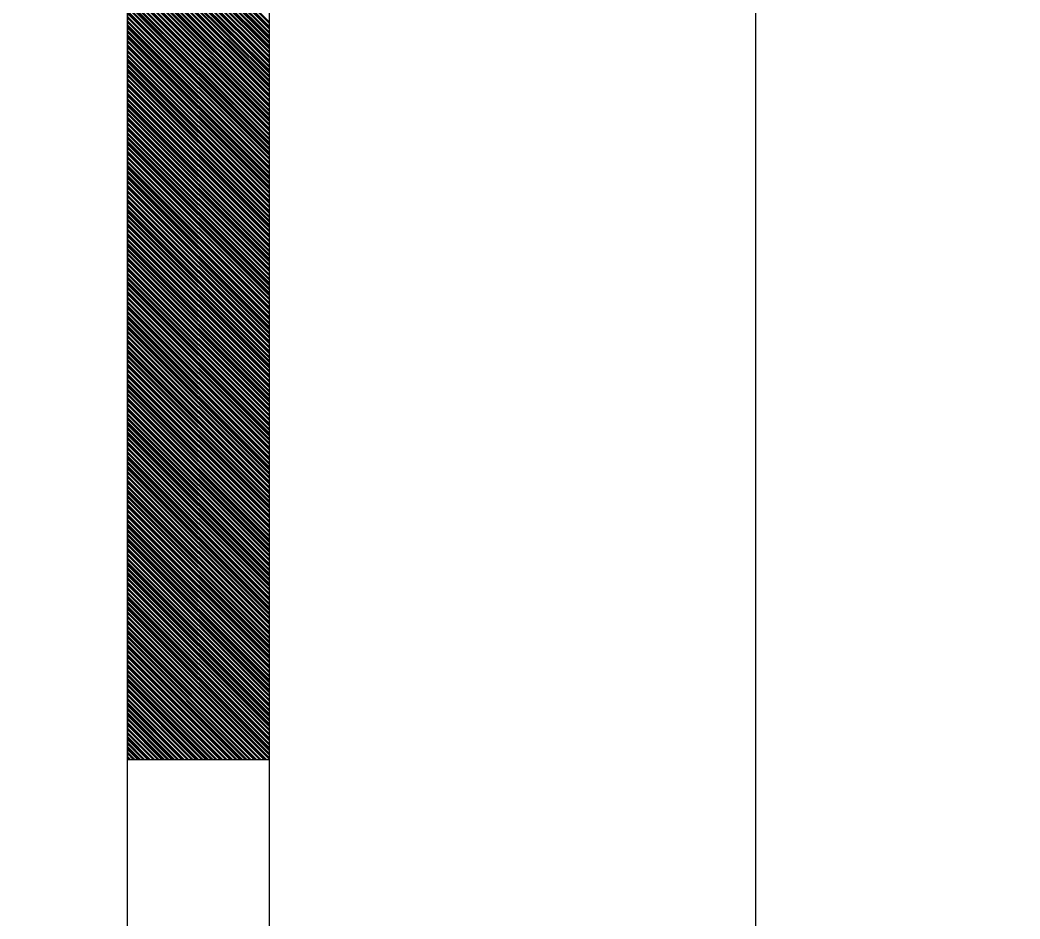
# Model space of a CAD drawing. Extents: x 731654 to 732244, y 4380181 to 4381208.
# Drawn here: x 731892.91 to 731899.96, y 4381149.88 to 4381156.22 of the extents above; entities that cross this region are included whole.
import ezdxf

# ---------------------------------------------------------------- set-up
doc = ezdxf.new("R2010")
doc.units = 0
doc.layers.get('0').update_dxf_attribs({"linetype": 'CONTINUOUS'})

msp = doc.modelspace()

# ---------------------------------------------------------------- linework, layer by layer
at = {"color": 0, "linetype": 'CONTINUOUS'}
for p, q in [((731893.67, 4381081.01), (731893.67, 4381181.01)), ((731893.67, 4381081.01), (731893.67, 4381181.01)), ((731894.67, 4381081.01), (731894.67, 4381181.01)), ((731894.67, 4381081.01), (731894.67, 4381181.01)), ((731894.67, 4381156.21), (731893.67, 4381157.21)), ((731894.67, 4381156.21), (731893.67, 4381157.21)), ((731894.67, 4381156.2), (731893.67, 4381157.2)), ((731894.67, 4381156.2), (731893.67, 4381157.2)), ((731894.67, 4381156.18), (731893.67, 4381157.18)), ((731894.67, 4381156.18), (731893.67, 4381157.18)), ((731894.67, 4381156.17), (731893.67, 4381157.17)), ((731894.67, 4381156.17), (731893.67, 4381157.17)), ((731894.67, 4381156.16), (731893.67, 4381157.16)), ((731894.67, 4381156.16), (731893.67, 4381157.16)), ((731894.67, 4381156.14), (731893.67, 4381157.14)), ((731894.67, 4381156.14), (731893.67, 4381157.14)), ((731894.67, 4381156.13), (731893.67, 4381157.13)), ((731894.67, 4381156.13), (731893.67, 4381157.13)), ((731894.67, 4381156.11), (731893.67, 4381157.11)), ((731894.67, 4381156.11), (731893.67, 4381157.11)), ((731894.67, 4381156.1), (731893.67, 4381157.1)), ((731894.67, 4381156.1), (731893.67, 4381157.1)), ((731894.67, 4381156.09), (731893.67, 4381157.09)), ((731894.67, 4381156.09), (731893.67, 4381157.09)), ((731894.67, 4381156.07), (731893.67, 4381157.07)), ((731894.67, 4381156.07), (731893.67, 4381157.07)), ((731894.67, 4381156.06), (731893.67, 4381157.06)), ((731894.67, 4381156.06), (731893.67, 4381157.06)), ((731894.67, 4381156.04), (731893.67, 4381157.04)), ((731894.67, 4381156.04), (731893.67, 4381157.04)), ((731894.67, 4381156.03), (731893.67, 4381157.03)), ((731894.67, 4381156.03), (731893.67, 4381157.03)), ((731894.67, 4381156.02), (731893.67, 4381157.02)), ((731894.67, 4381156.02), (731893.67, 4381157.02)), ((731894.67, 4381156), (731893.67, 4381157)), ((731894.67, 4381156), (731893.67, 4381157)), ((731894.67, 4381155.99), (731893.67, 4381156.99)), ((731894.67, 4381155.99), (731893.67, 4381156.99)), ((731894.67, 4381155.97), (731893.67, 4381156.97)), ((731894.67, 4381155.97), (731893.67, 4381156.97)), ((731894.67, 4381155.96), (731893.67, 4381156.96)), ((731894.67, 4381155.96), (731893.67, 4381156.96)), ((731894.67, 4381155.94), (731893.67, 4381156.94)), ((731894.67, 4381155.94), (731893.67, 4381156.94)), ((731894.67, 4381155.93), (731893.67, 4381156.93)), ((731894.67, 4381155.93), (731893.67, 4381156.93)), ((731894.67, 4381155.92), (731893.67, 4381156.92)), ((731894.67, 4381155.92), (731893.67, 4381156.92)), ((731894.67, 4381155.9), (731893.67, 4381156.9)), ((731894.67, 4381155.9), (731893.67, 4381156.9)), ((731894.67, 4381155.89), (731893.67, 4381156.89)), ((731894.67, 4381155.89), (731893.67, 4381156.89)), ((731894.67, 4381155.87), (731893.67, 4381156.87)), ((731894.67, 4381155.87), (731893.67, 4381156.87)), ((731894.67, 4381155.86), (731893.67, 4381156.86)), ((731894.67, 4381155.86), (731893.67, 4381156.86)), ((731894.67, 4381155.85), (731893.67, 4381156.85)), ((731894.67, 4381155.85), (731893.67, 4381156.85)), ((731894.67, 4381155.83), (731893.67, 4381156.83)), ((731894.67, 4381155.83), (731893.67, 4381156.83)), ((731894.67, 4381155.82), (731893.67, 4381156.82)), ((731894.67, 4381155.82), (731893.67, 4381156.82)), ((731894.67, 4381155.8), (731893.67, 4381156.8)), ((731894.67, 4381155.8), (731893.67, 4381156.8)), ((731894.67, 4381155.79), (731893.67, 4381156.79)), ((731894.67, 4381155.79), (731893.67, 4381156.79)), ((731894.67, 4381155.77), (731893.67, 4381156.77)), ((731894.67, 4381155.77), (731893.67, 4381156.77)), ((731894.67, 4381155.76), (731893.67, 4381156.76)), ((731894.67, 4381155.76), (731893.67, 4381156.76)), ((731894.67, 4381155.75), (731893.67, 4381156.75)), ((731894.67, 4381155.75), (731893.67, 4381156.75)), ((731894.67, 4381155.73), (731893.67, 4381156.73)), ((731894.67, 4381155.73), (731893.67, 4381156.73)), ((731894.67, 4381155.72), (731893.67, 4381156.72)), ((731894.67, 4381155.72), (731893.67, 4381156.72)), ((731894.67, 4381155.7), (731893.67, 4381156.7)), ((731894.67, 4381155.7), (731893.67, 4381156.7)), ((731894.67, 4381155.69), (731893.67, 4381156.69)), ((731894.67, 4381155.69), (731893.67, 4381156.69)), ((731894.67, 4381155.68), (731893.67, 4381156.68)), ((731894.67, 4381155.68), (731893.67, 4381156.68)), ((731894.67, 4381155.66), (731893.67, 4381156.66)), ((731894.67, 4381155.66), (731893.67, 4381156.66)), ((731894.67, 4381155.65), (731893.67, 4381156.65)), ((731894.67, 4381155.65), (731893.67, 4381156.65)), ((731894.67, 4381155.63), (731893.67, 4381156.63)), ((731894.67, 4381155.63), (731893.67, 4381156.63)), ((731894.67, 4381155.62), (731893.67, 4381156.62)), ((731894.67, 4381155.62), (731893.67, 4381156.62)), ((731894.67, 4381155.61), (731893.67, 4381156.61)), ((731894.67, 4381155.61), (731893.67, 4381156.61)), ((731894.67, 4381155.59), (731893.67, 4381156.59)), ((731894.67, 4381155.59), (731893.67, 4381156.59)), ((731894.67, 4381155.58), (731893.67, 4381156.58)), ((731894.67, 4381155.58), (731893.67, 4381156.58)), ((731894.67, 4381155.56), (731893.67, 4381156.56)), ((731894.67, 4381155.56), (731893.67, 4381156.56)), ((731894.67, 4381155.55), (731893.67, 4381156.55)), ((731894.67, 4381155.55), (731893.67, 4381156.55)), ((731894.67, 4381155.53), (731893.67, 4381156.53)), ((731894.67, 4381155.53), (731893.67, 4381156.53)), ((731894.67, 4381155.52), (731893.67, 4381156.52)), ((731894.67, 4381155.52), (731893.67, 4381156.52)), ((731894.67, 4381155.51), (731893.67, 4381156.51)), ((731894.67, 4381155.51), (731893.67, 4381156.51)), ((731894.67, 4381155.49), (731893.67, 4381156.49)), ((731894.67, 4381155.49), (731893.67, 4381156.49)), ((731894.67, 4381155.48), (731893.67, 4381156.48)), ((731894.67, 4381155.48), (731893.67, 4381156.48)), ((731894.67, 4381155.46), (731893.67, 4381156.46)), ((731894.67, 4381155.46), (731893.67, 4381156.46)), ((731894.67, 4381155.45), (731893.67, 4381156.45)), ((731894.67, 4381155.45), (731893.67, 4381156.45)), ((731894.67, 4381155.44), (731893.67, 4381156.44)), ((731894.67, 4381155.44), (731893.67, 4381156.44)), ((731894.67, 4381155.42), (731893.67, 4381156.42)), ((731894.67, 4381155.42), (731893.67, 4381156.42)), ((731894.67, 4381155.41), (731893.67, 4381156.41)), ((731894.67, 4381155.41), (731893.67, 4381156.41)), ((731894.67, 4381155.39), (731893.67, 4381156.39)), ((731894.67, 4381155.39), (731893.67, 4381156.39)), ((731894.67, 4381155.38), (731893.67, 4381156.38)), ((731894.67, 4381155.38), (731893.67, 4381156.38)), ((731894.67, 4381155.36), (731893.67, 4381156.36)), ((731894.67, 4381155.36), (731893.67, 4381156.36)), ((731894.67, 4381155.35), (731893.67, 4381156.35)), ((731894.67, 4381155.35), (731893.67, 4381156.35)), ((731894.67, 4381155.34), (731893.67, 4381156.34)), ((731894.67, 4381155.34), (731893.67, 4381156.34)), ((731894.67, 4381155.32), (731893.67, 4381156.32)), ((731894.67, 4381155.32), (731893.67, 4381156.32)), ((731894.67, 4381155.31), (731893.67, 4381156.31)), ((731894.67, 4381155.31), (731893.67, 4381156.31)), ((731894.67, 4381155.29), (731893.67, 4381156.29)), ((731894.67, 4381155.29), (731893.67, 4381156.29)), ((731894.67, 4381155.28), (731893.67, 4381156.28)), ((731894.67, 4381155.28), (731893.67, 4381156.28)), ((731894.67, 4381155.27), (731893.67, 4381156.27)), ((731894.67, 4381155.27), (731893.67, 4381156.27)), ((731894.67, 4381155.25), (731893.67, 4381156.25)), ((731894.67, 4381155.25), (731893.67, 4381156.25)), ((731894.67, 4381155.24), (731893.67, 4381156.24)), ((731894.67, 4381155.24), (731893.67, 4381156.24)), ((731894.67, 4381155.22), (731893.67, 4381156.22)), ((731894.67, 4381155.22), (731893.67, 4381156.22)), ((731894.67, 4381155.21), (731893.67, 4381156.21)), ((731894.67, 4381155.21), (731893.67, 4381156.21)), ((731894.67, 4381155.19), (731893.67, 4381156.19)), ((731894.67, 4381155.19), (731893.67, 4381156.19)), ((731894.67, 4381155.18), (731893.67, 4381156.18)), ((731894.67, 4381155.18), (731893.67, 4381156.18)), ((731894.67, 4381155.17), (731893.67, 4381156.17)), ((731894.67, 4381155.17), (731893.67, 4381156.17)), ((731894.67, 4381155.15), (731893.67, 4381156.15)), ((731894.67, 4381155.15), (731893.67, 4381156.15)), ((731894.67, 4381155.14), (731893.67, 4381156.14)), ((731894.67, 4381155.14), (731893.67, 4381156.14)), ((731894.67, 4381155.12), (731893.67, 4381156.12)), ((731894.67, 4381155.12), (731893.67, 4381156.12)), ((731894.67, 4381155.11), (731893.67, 4381156.11)), ((731894.67, 4381155.11), (731893.67, 4381156.11)), ((731894.67, 4381155.1), (731893.67, 4381156.1)), ((731894.67, 4381155.1), (731893.67, 4381156.1)), ((731894.67, 4381155.08), (731893.67, 4381156.08)), ((731894.67, 4381155.08), (731893.67, 4381156.08)), ((731894.67, 4381155.07), (731893.67, 4381156.07)), ((731894.67, 4381155.07), (731893.67, 4381156.07)), ((731894.67, 4381155.05), (731893.67, 4381156.05)), ((731894.67, 4381155.05), (731893.67, 4381156.05)), ((731894.67, 4381155.04), (731893.67, 4381156.04)), ((731894.67, 4381155.04), (731893.67, 4381156.04)), ((731894.67, 4381155.03), (731893.67, 4381156.03)), ((731894.67, 4381155.03), (731893.67, 4381156.03)), ((731894.67, 4381155.01), (731893.67, 4381156.01)), ((731894.67, 4381155.01), (731893.67, 4381156.01)), ((731894.67, 4381155), (731893.67, 4381156)), ((731894.67, 4381155), (731893.67, 4381156)), ((731894.67, 4381154.98), (731893.67, 4381155.98)), ((731894.67, 4381154.98), (731893.67, 4381155.98)), ((731894.67, 4381154.97), (731893.67, 4381155.97)), ((731894.67, 4381154.97), (731893.67, 4381155.97)), ((731894.67, 4381154.95), (731893.67, 4381155.95)), ((731894.67, 4381154.95), (731893.67, 4381155.95)), ((731894.67, 4381154.94), (731893.67, 4381155.94)), ((731894.67, 4381154.94), (731893.67, 4381155.94)), ((731894.67, 4381154.93), (731893.67, 4381155.93)), ((731894.67, 4381154.93), (731893.67, 4381155.93)), ((731894.67, 4381154.91), (731893.67, 4381155.91)), ((731894.67, 4381154.91), (731893.67, 4381155.91)), ((731894.67, 4381154.9), (731893.67, 4381155.9)), ((731894.67, 4381154.9), (731893.67, 4381155.9)), ((731894.67, 4381154.88), (731893.67, 4381155.88)), ((731894.67, 4381154.88), (731893.67, 4381155.88)), ((731894.67, 4381154.87), (731893.67, 4381155.87)), ((731894.67, 4381154.87), (731893.67, 4381155.87)), ((731894.67, 4381154.86), (731893.67, 4381155.86)), ((731894.67, 4381154.86), (731893.67, 4381155.86)), ((731894.67, 4381154.84), (731893.67, 4381155.84)), ((731894.67, 4381154.84), (731893.67, 4381155.84)), ((731894.67, 4381154.83), (731893.67, 4381155.83)), ((731894.67, 4381154.83), (731893.67, 4381155.83)), ((731894.67, 4381154.81), (731893.67, 4381155.81)), ((731894.67, 4381154.81), (731893.67, 4381155.81)), ((731894.67, 4381154.8), (731893.67, 4381155.8)), ((731894.67, 4381154.8), (731893.67, 4381155.8)), ((731894.67, 4381154.78), (731893.67, 4381155.78)), ((731894.67, 4381154.78), (731893.67, 4381155.78)), ((731894.67, 4381154.77), (731893.67, 4381155.77)), ((731894.67, 4381154.77), (731893.67, 4381155.77)), ((731894.67, 4381154.76), (731893.67, 4381155.76)), ((731894.67, 4381154.76), (731893.67, 4381155.76)), ((731894.67, 4381154.74), (731893.67, 4381155.74)), ((731894.67, 4381154.74), (731893.67, 4381155.74)), ((731894.67, 4381154.73), (731893.67, 4381155.73)), ((731894.67, 4381154.73), (731893.67, 4381155.73)), ((731894.67, 4381154.71), (731893.67, 4381155.71)), ((731894.67, 4381154.71), (731893.67, 4381155.71)), ((731894.67, 4381154.7), (731893.67, 4381155.7)), ((731894.67, 4381154.7), (731893.67, 4381155.7)), ((731894.67, 4381154.69), (731893.67, 4381155.69)), ((731894.67, 4381154.69), (731893.67, 4381155.69)), ((731894.67, 4381154.67), (731893.67, 4381155.67)), ((731894.67, 4381154.67), (731893.67, 4381155.67)), ((731894.67, 4381154.66), (731893.67, 4381155.66)), ((731894.67, 4381154.66), (731893.67, 4381155.66)), ((731894.67, 4381154.64), (731893.67, 4381155.64)), ((731894.67, 4381154.64), (731893.67, 4381155.64)), ((731894.67, 4381154.63), (731893.67, 4381155.63)), ((731894.67, 4381154.63), (731893.67, 4381155.63)), ((731894.67, 4381154.62), (731893.67, 4381155.62)), ((731894.67, 4381154.62), (731893.67, 4381155.62)), ((731894.67, 4381154.6), (731893.67, 4381155.6)), ((731894.67, 4381154.6), (731893.67, 4381155.6)), ((731894.67, 4381154.59), (731893.67, 4381155.59)), ((731894.67, 4381154.59), (731893.67, 4381155.59)), ((731894.67, 4381154.57), (731893.67, 4381155.57)), ((731894.67, 4381154.57), (731893.67, 4381155.57)), ((731894.67, 4381154.56), (731893.67, 4381155.56)), ((731894.67, 4381154.56), (731893.67, 4381155.56)), ((731894.67, 4381154.54), (731893.67, 4381155.54)), ((731894.67, 4381154.54), (731893.67, 4381155.54)), ((731894.67, 4381154.53), (731893.67, 4381155.53)), ((731894.67, 4381154.53), (731893.67, 4381155.53)), ((731894.67, 4381154.52), (731893.67, 4381155.52)), ((731894.67, 4381154.52), (731893.67, 4381155.52)), ((731894.67, 4381154.5), (731893.67, 4381155.5)), ((731894.67, 4381154.5), (731893.67, 4381155.5)), ((731894.67, 4381154.49), (731893.67, 4381155.49)), ((731894.67, 4381154.49), (731893.67, 4381155.49)), ((731894.67, 4381154.47), (731893.67, 4381155.47)), ((731894.67, 4381154.47), (731893.67, 4381155.47)), ((731894.67, 4381154.46), (731893.67, 4381155.46)), ((731894.67, 4381154.46), (731893.67, 4381155.46)), ((731894.67, 4381154.45), (731893.67, 4381155.45)), ((731894.67, 4381154.45), (731893.67, 4381155.45)), ((731894.67, 4381154.43), (731893.67, 4381155.43)), ((731894.67, 4381154.43), (731893.67, 4381155.43)), ((731894.67, 4381154.42), (731893.67, 4381155.42)), ((731894.67, 4381154.42), (731893.67, 4381155.42)), ((731894.67, 4381154.4), (731893.67, 4381155.4)), ((731894.67, 4381154.4), (731893.67, 4381155.4)), ((731894.67, 4381154.39), (731893.67, 4381155.39)), ((731894.67, 4381154.39), (731893.67, 4381155.39)), ((731894.67, 4381154.37), (731893.67, 4381155.37)), ((731894.67, 4381154.37), (731893.67, 4381155.37)), ((731894.67, 4381154.36), (731893.67, 4381155.36)), ((731894.67, 4381154.36), (731893.67, 4381155.36)), ((731894.67, 4381154.35), (731893.67, 4381155.35)), ((731894.67, 4381154.35), (731893.67, 4381155.35)), ((731894.67, 4381154.33), (731893.67, 4381155.33)), ((731894.67, 4381154.33), (731893.67, 4381155.33)), ((731894.67, 4381154.32), (731893.67, 4381155.32)), ((731894.67, 4381154.32), (731893.67, 4381155.32)), ((731894.67, 4381154.3), (731893.67, 4381155.3)), ((731894.67, 4381154.3), (731893.67, 4381155.3)), ((731894.67, 4381154.29), (731893.67, 4381155.29)), ((731894.67, 4381154.29), (731893.67, 4381155.29)), ((731894.67, 4381154.28), (731893.67, 4381155.28)), ((731894.67, 4381154.28), (731893.67, 4381155.28)), ((731894.67, 4381154.26), (731893.67, 4381155.26)), ((731894.67, 4381154.26), (731893.67, 4381155.26)), ((731894.67, 4381154.25), (731893.67, 4381155.25)), ((731894.67, 4381154.25), (731893.67, 4381155.25)), ((731894.67, 4381154.23), (731893.67, 4381155.23)), ((731894.67, 4381154.23), (731893.67, 4381155.23)), ((731894.67, 4381154.22), (731893.67, 4381155.22)), ((731894.67, 4381154.22), (731893.67, 4381155.22)), ((731894.67, 4381154.2), (731893.67, 4381155.2)), ((731894.67, 4381154.2), (731893.67, 4381155.2)), ((731894.67, 4381154.19), (731893.67, 4381155.19)), ((731894.67, 4381154.19), (731893.67, 4381155.19)), ((731894.67, 4381154.18), (731893.67, 4381155.18)), ((731894.67, 4381154.18), (731893.67, 4381155.18)), ((731894.67, 4381154.16), (731893.67, 4381155.16)), ((731894.67, 4381154.16), (731893.67, 4381155.16)), ((731894.67, 4381154.15), (731893.67, 4381155.15)), ((731894.67, 4381154.15), (731893.67, 4381155.15)), ((731894.67, 4381154.13), (731893.67, 4381155.13)), ((731894.67, 4381154.13), (731893.67, 4381155.13)), ((731894.67, 4381154.12), (731893.67, 4381155.12)), ((731894.67, 4381154.12), (731893.67, 4381155.12)), ((731894.67, 4381154.11), (731893.67, 4381155.11)), ((731894.67, 4381154.11), (731893.67, 4381155.11)), ((731894.67, 4381154.09), (731893.67, 4381155.09)), ((731894.67, 4381154.09), (731893.67, 4381155.09)), ((731894.67, 4381154.08), (731893.67, 4381155.08)), ((731894.67, 4381154.08), (731893.67, 4381155.08)), ((731894.67, 4381154.06), (731893.67, 4381155.06)), ((731894.67, 4381154.06), (731893.67, 4381155.06)), ((731894.67, 4381154.05), (731893.67, 4381155.05)), ((731894.67, 4381154.05), (731893.67, 4381155.05)), ((731894.67, 4381154.04), (731893.67, 4381155.04)), ((731894.67, 4381154.04), (731893.67, 4381155.04)), ((731894.67, 4381154.02), (731893.67, 4381155.02)), ((731894.67, 4381154.02), (731893.67, 4381155.02)), ((731894.67, 4381154.01), (731893.67, 4381155.01)), ((731894.67, 4381154.01), (731893.67, 4381155.01)), ((731894.67, 4381153.99), (731893.67, 4381154.99)), ((731894.67, 4381153.99), (731893.67, 4381154.99)), ((731894.67, 4381153.98), (731893.67, 4381154.98)), ((731894.67, 4381153.98), (731893.67, 4381154.98)), ((731894.67, 4381153.96), (731893.67, 4381154.96)), ((731894.67, 4381153.96), (731893.67, 4381154.96)), ((731894.67, 4381153.95), (731893.67, 4381154.95)), ((731894.67, 4381153.95), (731893.67, 4381154.95)), ((731894.67, 4381153.94), (731893.67, 4381154.94)), ((731894.67, 4381153.94), (731893.67, 4381154.94)), ((731894.67, 4381153.92), (731893.67, 4381154.92)), ((731894.67, 4381153.92), (731893.67, 4381154.92)), ((731894.67, 4381153.91), (731893.67, 4381154.91)), ((731894.67, 4381153.91), (731893.67, 4381154.91)), ((731894.67, 4381153.89), (731893.67, 4381154.89)), ((731894.67, 4381153.89), (731893.67, 4381154.89)), ((731894.67, 4381153.88), (731893.67, 4381154.88)), ((731894.67, 4381153.88), (731893.67, 4381154.88)), ((731894.67, 4381153.87), (731893.67, 4381154.87)), ((731894.67, 4381153.87), (731893.67, 4381154.87)), ((731894.67, 4381153.85), (731893.67, 4381154.85)), ((731894.67, 4381153.85), (731893.67, 4381154.85)), ((731894.67, 4381153.84), (731893.67, 4381154.84)), ((731894.67, 4381153.84), (731893.67, 4381154.84)), ((731894.67, 4381153.82), (731893.67, 4381154.82)), ((731894.67, 4381153.82), (731893.67, 4381154.82)), ((731894.67, 4381153.81), (731893.67, 4381154.81)), ((731894.67, 4381153.81), (731893.67, 4381154.81)), ((731894.67, 4381153.79), (731893.67, 4381154.79)), ((731894.67, 4381153.79), (731893.67, 4381154.79)), ((731894.67, 4381153.78), (731893.67, 4381154.78)), ((731894.67, 4381153.78), (731893.67, 4381154.78)), ((731894.67, 4381153.77), (731893.67, 4381154.77)), ((731894.67, 4381153.77), (731893.67, 4381154.77)), ((731894.67, 4381153.75), (731893.67, 4381154.75)), ((731894.67, 4381153.75), (731893.67, 4381154.75)), ((731894.67, 4381153.74), (731893.67, 4381154.74)), ((731894.67, 4381153.74), (731893.67, 4381154.74)), ((731894.67, 4381153.72), (731893.67, 4381154.72)), ((731894.67, 4381153.72), (731893.67, 4381154.72)), ((731894.67, 4381153.71), (731893.67, 4381154.71)), ((731894.67, 4381153.71), (731893.67, 4381154.71)), ((731894.67, 4381153.7), (731893.67, 4381154.7)), ((731894.67, 4381153.7), (731893.67, 4381154.7)), ((731894.67, 4381153.68), (731893.67, 4381154.68)), ((731894.67, 4381153.68), (731893.67, 4381154.68)), ((731894.67, 4381153.67), (731893.67, 4381154.67)), ((731894.67, 4381153.67), (731893.67, 4381154.67)), ((731894.67, 4381153.65), (731893.67, 4381154.65)), ((731894.67, 4381153.65), (731893.67, 4381154.65)), ((731894.67, 4381153.64), (731893.67, 4381154.64)), ((731894.67, 4381153.64), (731893.67, 4381154.64)), ((731894.67, 4381153.63), (731893.67, 4381154.63)), ((731894.67, 4381153.63), (731893.67, 4381154.63)), ((731894.67, 4381153.61), (731893.67, 4381154.61)), ((731894.67, 4381153.61), (731893.67, 4381154.61)), ((731894.67, 4381153.6), (731893.67, 4381154.6)), ((731894.67, 4381153.6), (731893.67, 4381154.6)), ((731894.67, 4381153.58), (731893.67, 4381154.58)), ((731894.67, 4381153.58), (731893.67, 4381154.58)), ((731894.67, 4381153.57), (731893.67, 4381154.57)), ((731894.67, 4381153.57), (731893.67, 4381154.57)), ((731894.67, 4381153.55), (731893.67, 4381154.55)), ((731894.67, 4381153.55), (731893.67, 4381154.55)), ((731894.67, 4381153.54), (731893.67, 4381154.54)), ((731894.67, 4381153.54), (731893.67, 4381154.54)), ((731894.67, 4381153.53), (731893.67, 4381154.53)), ((731894.67, 4381153.53), (731893.67, 4381154.53)), ((731894.67, 4381153.51), (731893.67, 4381154.51)), ((731894.67, 4381153.51), (731893.67, 4381154.51)), ((731894.67, 4381153.5), (731893.67, 4381154.5)), ((731894.67, 4381153.5), (731893.67, 4381154.5)), ((731894.67, 4381153.48), (731893.67, 4381154.48)), ((731894.67, 4381153.48), (731893.67, 4381154.48)), ((731894.67, 4381153.47), (731893.67, 4381154.47)), ((731894.67, 4381153.47), (731893.67, 4381154.47)), ((731894.67, 4381153.46), (731893.67, 4381154.46)), ((731894.67, 4381153.46), (731893.67, 4381154.46)), ((731894.67, 4381153.44), (731893.67, 4381154.44)), ((731894.67, 4381153.44), (731893.67, 4381154.44)), ((731894.67, 4381153.43), (731893.67, 4381154.43)), ((731894.67, 4381153.43), (731893.67, 4381154.43)), ((731894.67, 4381153.41), (731893.67, 4381154.41)), ((731894.67, 4381153.41), (731893.67, 4381154.41)), ((731894.67, 4381153.4), (731893.67, 4381154.4)), ((731894.67, 4381153.4), (731893.67, 4381154.4)), ((731894.67, 4381153.38), (731893.67, 4381154.38)), ((731894.67, 4381153.38), (731893.67, 4381154.38)), ((731894.67, 4381153.37), (731893.67, 4381154.37)), ((731894.67, 4381153.37), (731893.67, 4381154.37)), ((731894.67, 4381153.36), (731893.67, 4381154.36)), ((731894.67, 4381153.36), (731893.67, 4381154.36)), ((731894.67, 4381153.34), (731893.67, 4381154.34)), ((731894.67, 4381153.34), (731893.67, 4381154.34)), ((731894.67, 4381153.33), (731893.67, 4381154.33)), ((731894.67, 4381153.33), (731893.67, 4381154.33)), ((731894.67, 4381153.31), (731893.67, 4381154.31)), ((731894.67, 4381153.31), (731893.67, 4381154.31)), ((731894.67, 4381153.3), (731893.67, 4381154.3)), ((731894.67, 4381153.3), (731893.67, 4381154.3)), ((731894.67, 4381153.29), (731893.67, 4381154.29)), ((731894.67, 4381153.29), (731893.67, 4381154.29)), ((731894.67, 4381153.27), (731893.67, 4381154.27)), ((731894.67, 4381153.27), (731893.67, 4381154.27)), ((731894.67, 4381153.26), (731893.67, 4381154.26)), ((731894.67, 4381153.26), (731893.67, 4381154.26)), ((731894.67, 4381153.24), (731893.67, 4381154.24)), ((731894.67, 4381153.24), (731893.67, 4381154.24)), ((731894.67, 4381153.23), (731893.67, 4381154.23)), ((731894.67, 4381153.23), (731893.67, 4381154.23)), ((731894.67, 4381153.21), (731893.67, 4381154.21)), ((731894.67, 4381153.21), (731893.67, 4381154.21)), ((731894.67, 4381153.2), (731893.67, 4381154.2)), ((731894.67, 4381153.2), (731893.67, 4381154.2)), ((731894.67, 4381153.19), (731893.67, 4381154.19)), ((731894.67, 4381153.19), (731893.67, 4381154.19)), ((731894.67, 4381153.17), (731893.67, 4381154.17)), ((731894.67, 4381153.17), (731893.67, 4381154.17)), ((731894.67, 4381153.16), (731893.67, 4381154.16)), ((731894.67, 4381153.16), (731893.67, 4381154.16)), ((731894.67, 4381153.14), (731893.67, 4381154.14)), ((731894.67, 4381153.14), (731893.67, 4381154.14)), ((731894.67, 4381153.13), (731893.67, 4381154.13)), ((731894.67, 4381153.13), (731893.67, 4381154.13)), ((731894.67, 4381153.12), (731893.67, 4381154.12)), ((731894.67, 4381153.12), (731893.67, 4381154.12)), ((731894.67, 4381153.1), (731893.67, 4381154.1)), ((731894.67, 4381153.1), (731893.67, 4381154.1)), ((731894.67, 4381153.09), (731893.67, 4381154.09)), ((731894.67, 4381153.09), (731893.67, 4381154.09)), ((731894.67, 4381153.07), (731893.67, 4381154.07)), ((731894.67, 4381153.07), (731893.67, 4381154.07)), ((731894.67, 4381153.06), (731893.67, 4381154.06)), ((731894.67, 4381153.06), (731893.67, 4381154.06)), ((731894.67, 4381153.05), (731893.67, 4381154.05)), ((731894.67, 4381153.05), (731893.67, 4381154.05)), ((731894.67, 4381153.03), (731893.67, 4381154.03)), ((731894.67, 4381153.03), (731893.67, 4381154.03)), ((731894.67, 4381153.02), (731893.67, 4381154.02)), ((731894.67, 4381153.02), (731893.67, 4381154.02)), ((731894.67, 4381153), (731893.67, 4381154)), ((731894.67, 4381153), (731893.67, 4381154)), ((731894.67, 4381152.99), (731893.67, 4381153.99)), ((731894.67, 4381152.99), (731893.67, 4381153.99)), ((731894.67, 4381152.97), (731893.67, 4381153.97)), ((731894.67, 4381152.97), (731893.67, 4381153.97)), ((731894.67, 4381152.96), (731893.67, 4381153.96)), ((731894.67, 4381152.96), (731893.67, 4381153.96)), ((731894.67, 4381152.95), (731893.67, 4381153.95)), ((731894.67, 4381152.95), (731893.67, 4381153.95)), ((731894.67, 4381152.93), (731893.67, 4381153.93)), ((731894.67, 4381152.93), (731893.67, 4381153.93)), ((731894.67, 4381152.92), (731893.67, 4381153.92)), ((731894.67, 4381152.92), (731893.67, 4381153.92)), ((731894.67, 4381152.9), (731893.67, 4381153.9)), ((731894.67, 4381152.9), (731893.67, 4381153.9)), ((731894.67, 4381152.89), (731893.67, 4381153.89)), ((731894.67, 4381152.89), (731893.67, 4381153.89)), ((731894.67, 4381152.88), (731893.67, 4381153.88)), ((731894.67, 4381152.88), (731893.67, 4381153.88)), ((731894.67, 4381152.86), (731893.67, 4381153.86)), ((731894.67, 4381152.86), (731893.67, 4381153.86)), ((731894.67, 4381152.85), (731893.67, 4381153.85)), ((731894.67, 4381152.85), (731893.67, 4381153.85)), ((731894.67, 4381152.83), (731893.67, 4381153.83)), ((731894.67, 4381152.83), (731893.67, 4381153.83)), ((731894.67, 4381152.82), (731893.67, 4381153.82)), ((731894.67, 4381152.82), (731893.67, 4381153.82)), ((731894.67, 4381152.8), (731893.67, 4381153.8)), ((731894.67, 4381152.8), (731893.67, 4381153.8)), ((731894.67, 4381152.79), (731893.67, 4381153.79)), ((731894.67, 4381152.79), (731893.67, 4381153.79)), ((731894.67, 4381152.78), (731893.67, 4381153.78)), ((731894.67, 4381152.78), (731893.67, 4381153.78)), ((731894.67, 4381152.76), (731893.67, 4381153.76)), ((731894.67, 4381152.76), (731893.67, 4381153.76)), ((731894.67, 4381152.75), (731893.67, 4381153.75)), ((731894.67, 4381152.75), (731893.67, 4381153.75)), ((731894.67, 4381152.73), (731893.67, 4381153.73)), ((731894.67, 4381152.73), (731893.67, 4381153.73)), ((731894.67, 4381152.72), (731893.67, 4381153.72)), ((731894.67, 4381152.72), (731893.67, 4381153.72)), ((731894.67, 4381152.71), (731893.67, 4381153.71)), ((731894.67, 4381152.71), (731893.67, 4381153.71)), ((731894.67, 4381152.69), (731893.67, 4381153.69)), ((731894.67, 4381152.69), (731893.67, 4381153.69)), ((731894.67, 4381152.68), (731893.67, 4381153.68)), ((731894.67, 4381152.68), (731893.67, 4381153.68)), ((731894.67, 4381152.66), (731893.67, 4381153.66)), ((731894.67, 4381152.66), (731893.67, 4381153.66)), ((731894.67, 4381152.65), (731893.67, 4381153.65)), ((731894.67, 4381152.65), (731893.67, 4381153.65)), ((731894.67, 4381152.64), (731893.67, 4381153.64)), ((731894.67, 4381152.64), (731893.67, 4381153.64)), ((731894.67, 4381152.62), (731893.67, 4381153.62)), ((731894.67, 4381152.62), (731893.67, 4381153.62)), ((731894.67, 4381152.61), (731893.67, 4381153.61)), ((731894.67, 4381152.61), (731893.67, 4381153.61)), ((731894.67, 4381152.59), (731893.67, 4381153.59)), ((731894.67, 4381152.59), (731893.67, 4381153.59)), ((731894.67, 4381152.58), (731893.67, 4381153.58)), ((731894.67, 4381152.58), (731893.67, 4381153.58)), ((731894.67, 4381152.56), (731893.67, 4381153.56)), ((731894.67, 4381152.56), (731893.67, 4381153.56)), ((731894.67, 4381152.55), (731893.67, 4381153.55)), ((731894.67, 4381152.55), (731893.67, 4381153.55)), ((731894.67, 4381152.54), (731893.67, 4381153.54)), ((731894.67, 4381152.54), (731893.67, 4381153.54)), ((731894.67, 4381152.52), (731893.67, 4381153.52)), ((731894.67, 4381152.52), (731893.67, 4381153.52)), ((731894.67, 4381152.51), (731893.67, 4381153.51)), ((731894.67, 4381152.51), (731893.67, 4381153.51)), ((731894.67, 4381152.49), (731893.67, 4381153.49)), ((731894.67, 4381152.49), (731893.67, 4381153.49)), ((731894.67, 4381152.48), (731893.67, 4381153.48)), ((731894.67, 4381152.48), (731893.67, 4381153.48)), ((731894.67, 4381152.47), (731893.67, 4381153.47)), ((731894.67, 4381152.47), (731893.67, 4381153.47)), ((731894.67, 4381152.45), (731893.67, 4381153.45)), ((731894.67, 4381152.45), (731893.67, 4381153.45)), ((731894.67, 4381152.44), (731893.67, 4381153.44)), ((731894.67, 4381152.44), (731893.67, 4381153.44)), ((731894.67, 4381152.42), (731893.67, 4381153.42)), ((731894.67, 4381152.42), (731893.67, 4381153.42)), ((731894.67, 4381152.41), (731893.67, 4381153.41)), ((731894.67, 4381152.41), (731893.67, 4381153.41)), ((731894.67, 4381152.39), (731893.67, 4381153.39)), ((731894.67, 4381152.39), (731893.67, 4381153.39)), ((731894.67, 4381152.38), (731893.67, 4381153.38)), ((731894.67, 4381152.38), (731893.67, 4381153.38)), ((731894.67, 4381152.37), (731893.67, 4381153.37)), ((731894.67, 4381152.37), (731893.67, 4381153.37)), ((731894.67, 4381152.35), (731893.67, 4381153.35)), ((731894.67, 4381152.35), (731893.67, 4381153.35)), ((731894.67, 4381152.34), (731893.67, 4381153.34)), ((731894.67, 4381152.34), (731893.67, 4381153.34)), ((731894.67, 4381152.32), (731893.67, 4381153.32)), ((731894.67, 4381152.32), (731893.67, 4381153.32)), ((731894.67, 4381152.31), (731893.67, 4381153.31)), ((731894.67, 4381152.31), (731893.67, 4381153.31)), ((731894.67, 4381152.3), (731893.67, 4381153.3)), ((731894.67, 4381152.3), (731893.67, 4381153.3)), ((731894.67, 4381152.28), (731893.67, 4381153.28)), ((731894.67, 4381152.28), (731893.67, 4381153.28)), ((731894.67, 4381152.27), (731893.67, 4381153.27)), ((731894.67, 4381152.27), (731893.67, 4381153.27)), ((731894.67, 4381152.25), (731893.67, 4381153.25)), ((731894.67, 4381152.25), (731893.67, 4381153.25)), ((731894.67, 4381152.24), (731893.67, 4381153.24)), ((731894.67, 4381152.24), (731893.67, 4381153.24)), ((731894.67, 4381152.23), (731893.67, 4381153.23)), ((731894.67, 4381152.23), (731893.67, 4381153.23)), ((731894.67, 4381152.21), (731893.67, 4381153.21)), ((731894.67, 4381152.21), (731893.67, 4381153.21)), ((731894.67, 4381152.2), (731893.67, 4381153.2)), ((731894.67, 4381152.2), (731893.67, 4381153.2)), ((731894.67, 4381152.18), (731893.67, 4381153.18)), ((731894.67, 4381152.18), (731893.67, 4381153.18)), ((731894.67, 4381152.17), (731893.67, 4381153.17)), ((731894.67, 4381152.17), (731893.67, 4381153.17)), ((731894.67, 4381152.15), (731893.67, 4381153.15)), ((731894.67, 4381152.15), (731893.67, 4381153.15)), ((731894.67, 4381152.14), (731893.67, 4381153.14)), ((731894.67, 4381152.14), (731893.67, 4381153.14)), ((731894.67, 4381152.13), (731893.67, 4381153.13)), ((731894.67, 4381152.13), (731893.67, 4381153.13)), ((731894.67, 4381152.11), (731893.67, 4381153.11)), ((731894.67, 4381152.11), (731893.67, 4381153.11)), ((731894.67, 4381152.1), (731893.67, 4381153.1)), ((731894.67, 4381152.1), (731893.67, 4381153.1)), ((731894.67, 4381152.08), (731893.67, 4381153.08)), ((731894.67, 4381152.08), (731893.67, 4381153.08)), ((731894.67, 4381152.07), (731893.67, 4381153.07)), ((731894.67, 4381152.07), (731893.67, 4381153.07)), ((731894.67, 4381152.06), (731893.67, 4381153.06)), ((731894.67, 4381152.06), (731893.67, 4381153.06)), ((731894.67, 4381152.04), (731893.67, 4381153.04)), ((731894.67, 4381152.04), (731893.67, 4381153.04)), ((731894.67, 4381152.03), (731893.67, 4381153.03)), ((731894.67, 4381152.03), (731893.67, 4381153.03)), ((731894.67, 4381152.01), (731893.67, 4381153.01)), ((731894.67, 4381152.01), (731893.67, 4381153.01)), ((731894.67, 4381152), (731893.67, 4381153)), ((731894.67, 4381152), (731893.67, 4381153)), ((731894.67, 4381151.98), (731893.67, 4381152.98)), ((731894.67, 4381151.98), (731893.67, 4381152.98)), ((731894.67, 4381151.97), (731893.67, 4381152.97)), ((731894.67, 4381151.97), (731893.67, 4381152.97)), ((731894.67, 4381151.96), (731893.67, 4381152.96)), ((731894.67, 4381151.96), (731893.67, 4381152.96)), ((731894.67, 4381151.94), (731893.67, 4381152.94)), ((731894.67, 4381151.94), (731893.67, 4381152.94)), ((731894.67, 4381151.93), (731893.67, 4381152.93)), ((731894.67, 4381151.93), (731893.67, 4381152.93)), ((731894.67, 4381151.91), (731893.67, 4381152.91)), ((731894.67, 4381151.91), (731893.67, 4381152.91)), ((731894.67, 4381151.9), (731893.67, 4381152.9)), ((731894.67, 4381151.9), (731893.67, 4381152.9)), ((731894.67, 4381151.89), (731893.67, 4381152.89)), ((731894.67, 4381151.89), (731893.67, 4381152.89)), ((731894.67, 4381151.87), (731893.67, 4381152.87)), ((731894.67, 4381151.87), (731893.67, 4381152.87)), ((731894.67, 4381151.86), (731893.67, 4381152.86)), ((731894.67, 4381151.86), (731893.67, 4381152.86)), ((731894.67, 4381151.84), (731893.67, 4381152.84)), ((731894.67, 4381151.84), (731893.67, 4381152.84)), ((731894.67, 4381151.83), (731893.67, 4381152.83)), ((731894.67, 4381151.83), (731893.67, 4381152.83)), ((731894.67, 4381151.81), (731893.67, 4381152.81)), ((731894.67, 4381151.81), (731893.67, 4381152.81)), ((731894.67, 4381151.8), (731893.67, 4381152.8)), ((731894.67, 4381151.8), (731893.67, 4381152.8)), ((731894.67, 4381151.79), (731893.67, 4381152.79)), ((731894.67, 4381151.79), (731893.67, 4381152.79)), ((731894.67, 4381151.77), (731893.67, 4381152.77)), ((731894.67, 4381151.77), (731893.67, 4381152.77)), ((731894.67, 4381151.76), (731893.67, 4381152.76)), ((731894.67, 4381151.76), (731893.67, 4381152.76)), ((731894.67, 4381151.74), (731893.67, 4381152.74)), ((731894.67, 4381151.74), (731893.67, 4381152.74)), ((731894.67, 4381151.73), (731893.67, 4381152.73)), ((731894.67, 4381151.73), (731893.67, 4381152.73)), ((731894.67, 4381151.72), (731893.67, 4381152.72)), ((731894.67, 4381151.72), (731893.67, 4381152.72)), ((731894.67, 4381151.7), (731893.67, 4381152.7)), ((731894.67, 4381151.7), (731893.67, 4381152.7)), ((731894.67, 4381151.69), (731893.67, 4381152.69)), ((731894.67, 4381151.69), (731893.67, 4381152.69)), ((731894.67, 4381151.67), (731893.67, 4381152.67)), ((731894.67, 4381151.67), (731893.67, 4381152.67)), ((731894.67, 4381151.66), (731893.67, 4381152.66)), ((731894.67, 4381151.66), (731893.67, 4381152.66)), ((731894.67, 4381151.65), (731893.67, 4381152.65)), ((731894.67, 4381151.65), (731893.67, 4381152.65)), ((731894.67, 4381151.63), (731893.67, 4381152.63)), ((731894.67, 4381151.63), (731893.67, 4381152.63)), ((731894.67, 4381151.62), (731893.67, 4381152.62)), ((731894.67, 4381151.62), (731893.67, 4381152.62)), ((731894.67, 4381151.6), (731893.67, 4381152.6)), ((731894.67, 4381151.6), (731893.67, 4381152.6)), ((731894.67, 4381151.59), (731893.67, 4381152.59)), ((731894.67, 4381151.59), (731893.67, 4381152.59)), ((731894.67, 4381151.57), (731893.67, 4381152.57)), ((731894.67, 4381151.57), (731893.67, 4381152.57)), ((731894.67, 4381151.56), (731893.67, 4381152.56)), ((731894.67, 4381151.56), (731893.67, 4381152.56)), ((731894.67, 4381151.55), (731893.67, 4381152.55)), ((731894.67, 4381151.55), (731893.67, 4381152.55)), ((731894.67, 4381151.53), (731893.67, 4381152.53)), ((731894.67, 4381151.53), (731893.67, 4381152.53)), ((731894.67, 4381151.52), (731893.67, 4381152.52)), ((731894.67, 4381151.52), (731893.67, 4381152.52)), ((731894.67, 4381151.5), (731893.67, 4381152.5)), ((731894.67, 4381151.5), (731893.67, 4381152.5)), ((731894.67, 4381151.49), (731893.67, 4381152.49)), ((731894.67, 4381151.49), (731893.67, 4381152.49)), ((731894.67, 4381151.48), (731893.67, 4381152.48)), ((731894.67, 4381151.48), (731893.67, 4381152.48)), ((731894.67, 4381151.46), (731893.67, 4381152.46)), ((731894.67, 4381151.46), (731893.67, 4381152.46)), ((731894.67, 4381151.45), (731893.67, 4381152.45)), ((731894.67, 4381151.45), (731893.67, 4381152.45)), ((731894.67, 4381151.43), (731893.67, 4381152.43)), ((731894.67, 4381151.43), (731893.67, 4381152.43)), ((731894.67, 4381151.42), (731893.67, 4381152.42)), ((731894.67, 4381151.42), (731893.67, 4381152.42)), ((731894.67, 4381151.4), (731893.67, 4381152.4)), ((731894.67, 4381151.4), (731893.67, 4381152.4)), ((731894.67, 4381151.39), (731893.67, 4381152.39)), ((731894.67, 4381151.39), (731893.67, 4381152.39)), ((731894.67, 4381151.38), (731893.67, 4381152.38)), ((731894.67, 4381151.38), (731893.67, 4381152.38)), ((731894.67, 4381151.36), (731893.67, 4381152.36)), ((731894.67, 4381151.36), (731893.67, 4381152.36)), ((731894.67, 4381151.35), (731893.67, 4381152.35)), ((731894.67, 4381151.35), (731893.67, 4381152.35)), ((731894.67, 4381151.33), (731893.67, 4381152.33)), ((731894.67, 4381151.33), (731893.67, 4381152.33)), ((731894.67, 4381151.32), (731893.67, 4381152.32)), ((731894.67, 4381151.32), (731893.67, 4381152.32)), ((731894.67, 4381151.31), (731893.67, 4381152.31)), ((731894.67, 4381151.31), (731893.67, 4381152.31)), ((731894.67, 4381151.29), (731893.67, 4381152.29)), ((731894.67, 4381151.29), (731893.67, 4381152.29)), ((731894.67, 4381151.28), (731893.67, 4381152.28)), ((731894.67, 4381151.28), (731893.67, 4381152.28)), ((731894.67, 4381151.26), (731893.67, 4381152.26)), ((731894.67, 4381151.26), (731893.67, 4381152.26)), ((731894.67, 4381151.25), (731893.67, 4381152.25)), ((731894.67, 4381151.25), (731893.67, 4381152.25)), ((731894.67, 4381151.24), (731893.67, 4381152.24)), ((731894.67, 4381151.24), (731893.67, 4381152.24)), ((731894.67, 4381151.22), (731893.67, 4381152.22)), ((731894.67, 4381151.22), (731893.67, 4381152.22)), ((731894.67, 4381151.21), (731893.67, 4381152.21)), ((731894.67, 4381151.21), (731893.67, 4381152.21)), ((731894.67, 4381151.19), (731893.67, 4381152.19)), ((731894.67, 4381151.19), (731893.67, 4381152.19)), ((731894.67, 4381151.18), (731893.67, 4381152.18)), ((731894.67, 4381151.18), (731893.67, 4381152.18)), ((731894.67, 4381151.16), (731893.67, 4381152.16)), ((731894.67, 4381151.16), (731893.67, 4381152.16)), ((731894.67, 4381151.15), (731893.67, 4381152.15)), ((731894.67, 4381151.15), (731893.67, 4381152.15)), ((731894.67, 4381151.14), (731893.67, 4381152.14)), ((731894.67, 4381151.14), (731893.67, 4381152.14)), ((731894.67, 4381151.12), (731893.67, 4381152.12)), ((731894.67, 4381151.12), (731893.67, 4381152.12)), ((731894.67, 4381151.11), (731893.67, 4381152.11)), ((731894.67, 4381151.11), (731893.67, 4381152.11)), ((731894.67, 4381151.09), (731893.67, 4381152.09)), ((731894.67, 4381151.09), (731893.67, 4381152.09)), ((731894.67, 4381151.08), (731893.67, 4381152.08)), ((731894.67, 4381151.08), (731893.67, 4381152.08)), ((731894.67, 4381151.07), (731893.67, 4381152.07)), ((731894.67, 4381151.07), (731893.67, 4381152.07)), ((731894.67, 4381151.05), (731893.67, 4381152.05)), ((731894.67, 4381151.05), (731893.67, 4381152.05)), ((731894.67, 4381151.04), (731893.67, 4381152.04)), ((731894.67, 4381151.04), (731893.67, 4381152.04)), ((731894.67, 4381151.02), (731893.67, 4381152.02)), ((731894.67, 4381151.02), (731893.67, 4381152.02)), ((731894.67, 4381151.01), (731893.67, 4381152.01)), ((731894.67, 4381151.01), (731893.67, 4381152.01)), ((731894.65, 4381151.01), (731893.67, 4381151.99)), ((731894.65, 4381151.01), (731893.67, 4381151.99)), ((731894.64, 4381151.01), (731893.67, 4381151.98)), ((731894.64, 4381151.01), (731893.67, 4381151.98)), ((731894.63, 4381151.01), (731893.67, 4381151.97)), ((731894.63, 4381151.01), (731893.67, 4381151.97)), ((731894.61, 4381151.01), (731893.67, 4381151.95)), ((731894.61, 4381151.01), (731893.67, 4381151.95)), ((731894.6, 4381151.01), (731893.67, 4381151.94)), ((731894.6, 4381151.01), (731893.67, 4381151.94)), ((731894.58, 4381151.01), (731893.67, 4381151.92)), ((731894.58, 4381151.01), (731893.67, 4381151.92)), ((731894.57, 4381151.01), (731893.67, 4381151.91)), ((731894.57, 4381151.01), (731893.67, 4381151.91)), ((731894.56, 4381151.01), (731893.67, 4381151.9)), ((731894.56, 4381151.01), (731893.67, 4381151.9)), ((731894.54, 4381151.01), (731893.67, 4381151.88)), ((731894.54, 4381151.01), (731893.67, 4381151.88)), ((731894.53, 4381151.01), (731893.67, 4381151.87)), ((731894.53, 4381151.01), (731893.67, 4381151.87)), ((731894.51, 4381151.01), (731893.67, 4381151.85)), ((731894.51, 4381151.01), (731893.67, 4381151.85)), ((731894.5, 4381151.01), (731893.67, 4381151.84)), ((731894.5, 4381151.01), (731893.67, 4381151.84)), ((731894.48, 4381151.01), (731893.67, 4381151.82)), ((731894.48, 4381151.01), (731893.67, 4381151.82)), ((731894.47, 4381151.01), (731893.67, 4381151.81)), ((731894.47, 4381151.01), (731893.67, 4381151.81)), ((731894.46, 4381151.01), (731893.67, 4381151.8)), ((731894.46, 4381151.01), (731893.67, 4381151.8)), ((731894.44, 4381151.01), (731893.67, 4381151.78)), ((731894.44, 4381151.01), (731893.67, 4381151.78)), ((731894.43, 4381151.01), (731893.67, 4381151.77)), ((731894.43, 4381151.01), (731893.67, 4381151.77)), ((731894.41, 4381151.01), (731893.67, 4381151.75)), ((731894.41, 4381151.01), (731893.67, 4381151.75)), ((731894.4, 4381151.01), (731893.67, 4381151.74)), ((731894.4, 4381151.01), (731893.67, 4381151.74)), ((731894.39, 4381151.01), (731893.67, 4381151.73)), ((731894.39, 4381151.01), (731893.67, 4381151.73)), ((731894.37, 4381151.01), (731893.67, 4381151.71)), ((731894.37, 4381151.01), (731893.67, 4381151.71)), ((731894.36, 4381151.01), (731893.67, 4381151.7)), ((731894.36, 4381151.01), (731893.67, 4381151.7)), ((731894.34, 4381151.01), (731893.67, 4381151.68)), ((731894.34, 4381151.01), (731893.67, 4381151.68)), ((731894.33, 4381151.01), (731893.67, 4381151.67)), ((731894.33, 4381151.01), (731893.67, 4381151.67)), ((731894.32, 4381151.01), (731893.67, 4381151.66)), ((731894.32, 4381151.01), (731893.67, 4381151.66)), ((731894.3, 4381151.01), (731893.67, 4381151.64)), ((731894.3, 4381151.01), (731893.67, 4381151.64)), ((731894.29, 4381151.01), (731893.67, 4381151.63)), ((731894.29, 4381151.01), (731893.67, 4381151.63)), ((731894.27, 4381151.01), (731893.67, 4381151.61)), ((731894.27, 4381151.01), (731893.67, 4381151.61)), ((731894.26, 4381151.01), (731893.67, 4381151.6)), ((731894.26, 4381151.01), (731893.67, 4381151.6)), ((731894.24, 4381151.01), (731893.67, 4381151.58)), ((731894.24, 4381151.01), (731893.67, 4381151.58)), ((731894.23, 4381151.01), (731893.67, 4381151.57)), ((731894.23, 4381151.01), (731893.67, 4381151.57)), ((731894.22, 4381151.01), (731893.67, 4381151.56)), ((731894.22, 4381151.01), (731893.67, 4381151.56)), ((731894.2, 4381151.01), (731893.67, 4381151.54)), ((731894.2, 4381151.01), (731893.67, 4381151.54)), ((731894.19, 4381151.01), (731893.67, 4381151.53)), ((731894.19, 4381151.01), (731893.67, 4381151.53)), ((731894.17, 4381151.01), (731893.67, 4381151.51)), ((731894.17, 4381151.01), (731893.67, 4381151.51)), ((731894.16, 4381151.01), (731893.67, 4381151.5)), ((731894.16, 4381151.01), (731893.67, 4381151.5)), ((731894.15, 4381151.01), (731893.67, 4381151.49)), ((731894.15, 4381151.01), (731893.67, 4381151.49)), ((731894.13, 4381151.01), (731893.67, 4381151.47)), ((731894.13, 4381151.01), (731893.67, 4381151.47)), ((731894.12, 4381151.01), (731893.67, 4381151.46)), ((731894.12, 4381151.01), (731893.67, 4381151.46)), ((731894.1, 4381151.01), (731893.67, 4381151.44)), ((731894.1, 4381151.01), (731893.67, 4381151.44)), ((731894.09, 4381151.01), (731893.67, 4381151.43)), ((731894.09, 4381151.01), (731893.67, 4381151.43)), ((731894.07, 4381151.01), (731893.67, 4381151.41)), ((731894.07, 4381151.01), (731893.67, 4381151.41)), ((731894.06, 4381151.01), (731893.67, 4381151.4)), ((731894.06, 4381151.01), (731893.67, 4381151.4)), ((731894.05, 4381151.01), (731893.67, 4381151.39)), ((731894.05, 4381151.01), (731893.67, 4381151.39)), ((731894.03, 4381151.01), (731893.67, 4381151.37)), ((731894.03, 4381151.01), (731893.67, 4381151.37)), ((731894.02, 4381151.01), (731893.67, 4381151.36)), ((731894.02, 4381151.01), (731893.67, 4381151.36)), ((731894, 4381151.01), (731893.67, 4381151.34)), ((731894, 4381151.01), (731893.67, 4381151.34)), ((731893.99, 4381151.01), (731893.67, 4381151.33)), ((731893.99, 4381151.01), (731893.67, 4381151.33)), ((731893.98, 4381151.01), (731893.67, 4381151.32)), ((731893.98, 4381151.01), (731893.67, 4381151.32)), ((731893.96, 4381151.01), (731893.67, 4381151.3)), ((731893.96, 4381151.01), (731893.67, 4381151.3)), ((731893.95, 4381151.01), (731893.67, 4381151.29)), ((731893.95, 4381151.01), (731893.67, 4381151.29)), ((731893.93, 4381151.01), (731893.67, 4381151.27)), ((731893.93, 4381151.01), (731893.67, 4381151.27)), ((731893.92, 4381151.01), (731893.67, 4381151.26)), ((731893.92, 4381151.01), (731893.67, 4381151.26)), ((731893.91, 4381151.01), (731893.67, 4381151.25)), ((731893.91, 4381151.01), (731893.67, 4381151.25)), ((731893.89, 4381151.01), (731893.67, 4381151.23)), ((731893.89, 4381151.01), (731893.67, 4381151.23)), ((731893.88, 4381151.01), (731893.67, 4381151.22)), ((731893.88, 4381151.01), (731893.67, 4381151.22)), ((731893.86, 4381151.01), (731893.67, 4381151.2)), ((731893.86, 4381151.01), (731893.67, 4381151.2)), ((731893.85, 4381151.01), (731893.67, 4381151.19)), ((731893.85, 4381151.01), (731893.67, 4381151.19)), ((731893.83, 4381151.01), (731893.67, 4381151.17)), ((731893.83, 4381151.01), (731893.67, 4381151.17)), ((731893.82, 4381151.01), (731893.67, 4381151.16)), ((731893.82, 4381151.01), (731893.67, 4381151.16)), ((731893.81, 4381151.01), (731893.67, 4381151.15)), ((731893.81, 4381151.01), (731893.67, 4381151.15)), ((731893.79, 4381151.01), (731893.67, 4381151.13)), ((731893.79, 4381151.01), (731893.67, 4381151.13)), ((731893.78, 4381151.01), (731893.67, 4381151.12)), ((731893.78, 4381151.01), (731893.67, 4381151.12)), ((731893.76, 4381151.01), (731893.67, 4381151.1)), ((731893.76, 4381151.01), (731893.67, 4381151.1)), ((731893.75, 4381151.01), (731893.67, 4381151.09)), ((731893.75, 4381151.01), (731893.67, 4381151.09)), ((731893.74, 4381151.01), (731893.67, 4381151.08)), ((731893.74, 4381151.01), (731893.67, 4381151.08)), ((731893.72, 4381151.01), (731893.67, 4381151.06)), ((731893.72, 4381151.01), (731893.67, 4381151.06)), ((731893.71, 4381151.01), (731893.67, 4381151.05)), ((731893.71, 4381151.01), (731893.67, 4381151.05)), ((731893.69, 4381151.01), (731893.67, 4381151.03)), ((731893.69, 4381151.01), (731893.67, 4381151.03)), ((731893.68, 4381151.01), (731893.67, 4381151.02)), ((731893.68, 4381151.01), (731893.67, 4381151.02))]:
    msp.add_line(p, q, dxfattribs=at)
msp.add_lwpolyline([(731894.67, 4381151.01), (731894.67, 4381161.01), (731893.67, 4381161.01), (731893.67, 4381151.01)], close=True, dxfattribs=at)
msp.add_lwpolyline([(731894.67, 4381151.01), (731894.67, 4381161.01), (731893.67, 4381161.01), (731893.67, 4381151.01)], close=True, dxfattribs=at)

# ---------------------------------------------------------------- meshes
mesh = msp.add_polyface(dxfattribs=at)
corners = [(731962.5, 4380181), (731654.5, 4381207.5), (732244, 4380181), (732244, 4381207.5), (731654.5, 4380181)]
mesh.append_faces([[corners[k] for k in face] for face in [(0, 1, 4), (1, 0, 2, 3)]], dxfattribs={"vtx0": -1, "color": 0})
mesh = msp.add_polyface(dxfattribs=at)
corners = [(731945.58, 4381021), (731945.58, 4381201.5), (731664.5, 4381201.5), (731664.5, 4381021)]
mesh.append_faces([[corners[k] for k in face] for face in [(0, 1, 2, 3)]], dxfattribs={"color": 0})
mesh = msp.add_polyface(dxfattribs=at)
corners = [(731898.1, 4381028.19), (731898.1, 4381194.66), (731888.23, 4381194.66), (731888.23, 4381028.19)]
mesh.append_faces([[corners[k] for k in face] for face in [(0, 1, 2, 3)]], dxfattribs={"color": 0})

doc.saveas('drawing.dxf')
